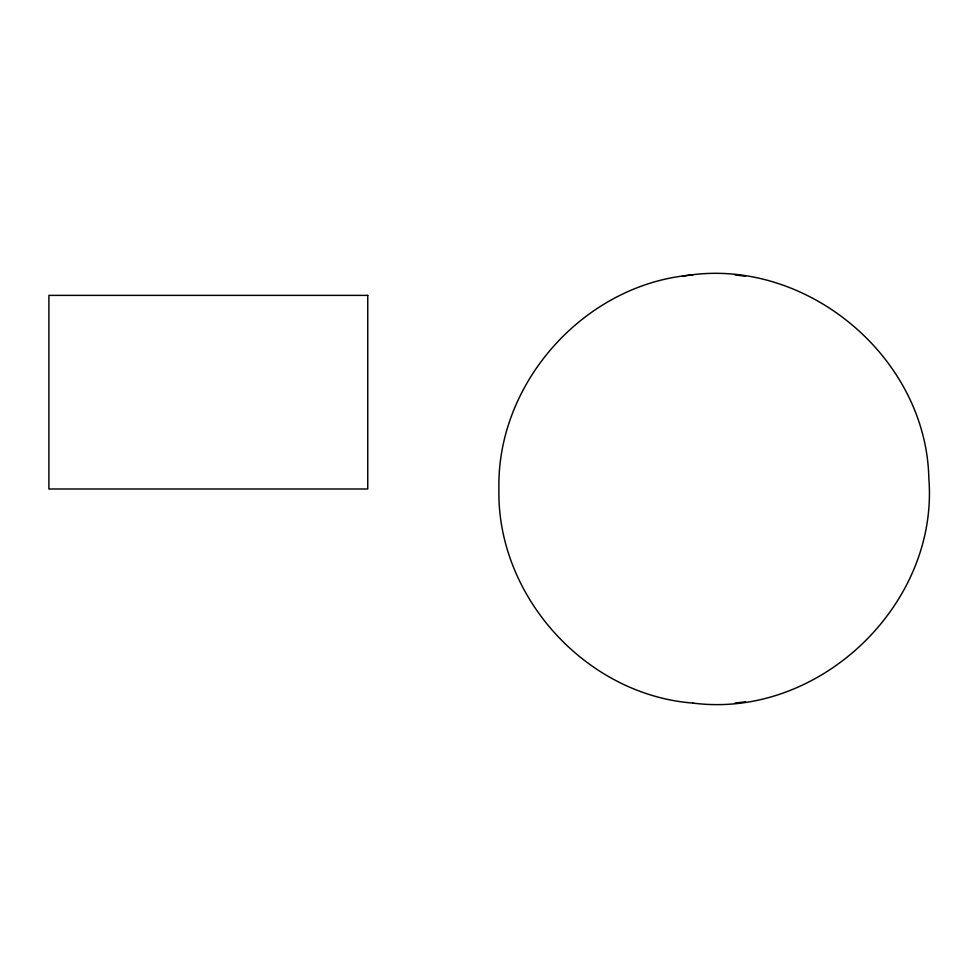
<?xml version="1.0" encoding="UTF-8"?>
<svg xmlns="http://www.w3.org/2000/svg" width="978" height="978" viewBox="0 0 978 978"><rect width="100%" height="100%" fill="white"/><g stroke="black" fill="none" stroke-linecap="round" stroke-linejoin="round"><path stroke-width="1.47" d="M692.925 274.928C585.92 283.155 496.616 381.713 498.914 489C496.616 596.299 585.932 694.857 692.937 703.072M692.925 703.072C818.659 719.392 938.978 604.832 928.843 478.45C926.374 355.674 803.366 254.696 682.461 276.224M735.077 703.072L745.542 701.776M735.077 274.928L745.542 276.224M367.752 295.38L48.9 295.38L48.9 489L367.752 489L367.752 295.38"/></g></svg>
